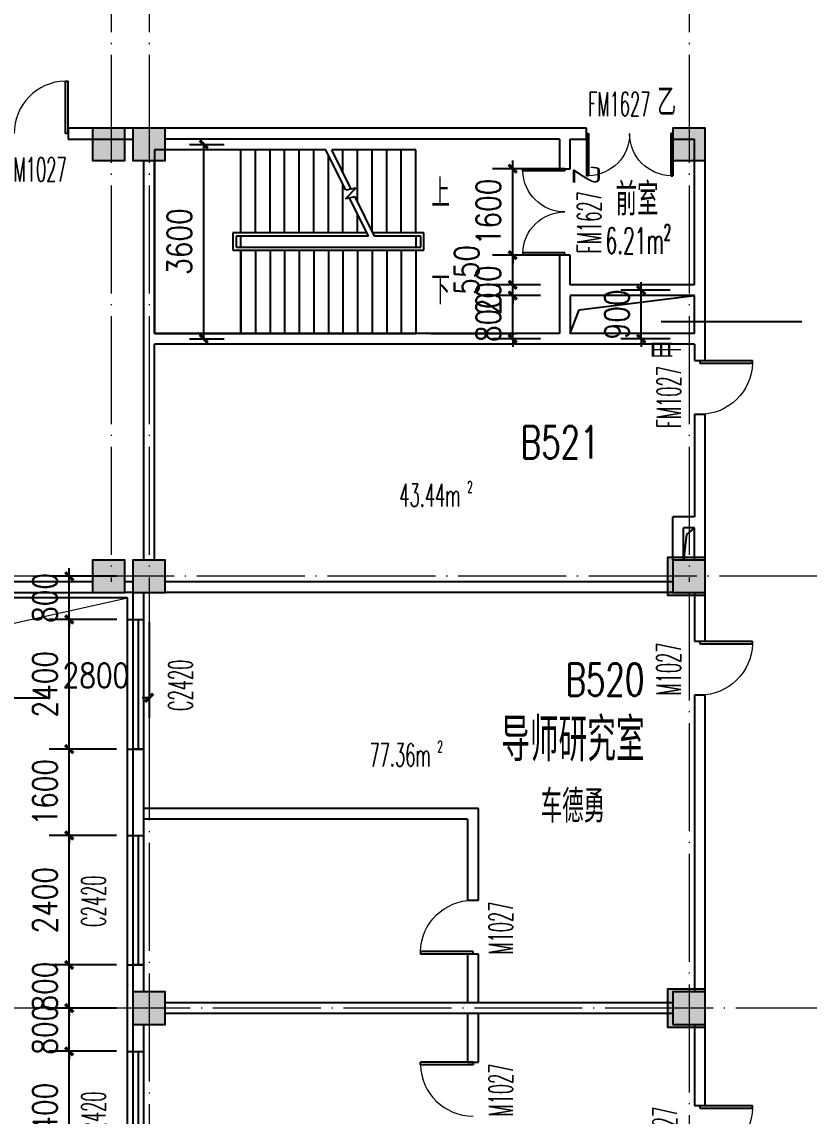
# Model space of a CAD drawing. Extents: x 1417642 to 3570900, y 124798 to 1191112.
# Drawn here: x 1509048 to 1523626, y 206833 to 227103 of the extents above; entities that cross this region are included whole.
import ezdxf

# ---------------------------------------------------------------- set-up
doc = ezdxf.new("R2010")
doc.units = 0
doc.header["$LTSCALE"] = 1000
doc.header["$MEASUREMENT"] = 0
doc.linetypes.add('DOTE', pattern=[2.42, 2, -0.2, 0.02, -0.2])
doc.layers.get('0').update_dxf_attribs({"linetype": 'CONTINUOUS'})
doc.layers.get('Defpoints').update_dxf_attribs({"linetype": 'CONTINUOUS'})
for name, color, linetype in [('colu', 2, 'CONTINUOUS'), ('COLUMN', 9, 'CONTINUOUS'), ('DIM_SYMB', 3, 'CONTINUOUS'), ('DOTE', 1, 'DOTE'), ('PUB_DIM', 3, 'CONTINUOUS'), ('PUB_HATCH', 8, 'CONTINUOUS'), ('PUB_TEXT', 40, 'CONTINUOUS'), ('SPACE', 7, 'CONTINUOUS'), ('STAIR', 2, 'CONTINUOUS'), ('SURFACE', 6, 'CONTINUOUS'), ('tiaozheng', 20, 'CONTINUOUS'), ('WALL', 4, 'CONTINUOUS'), ('WALL-MOVE', 6, 'CONTINUOUS'), ('WINDOW', 2, 'CONTINUOUS'), ('WINDOW_TEXT', 7, 'CONTINUOUS'), ('填充', 252, 'CONTINUOUS'), ('建筑轮廓', 2, 'CONTINUOUS'), ('柱填充', 8, 'CONTINUOUS')]:
    doc.layers.add(name, color=color, linetype=linetype)
doc.styles.add('_TCH_DIM', font='ROMANS', dxfattribs={"width": 0.7, "bigfont": 'Z'})
doc.styles.add('_TCH_SPACE', font='ROMANS', dxfattribs={"width": 0.7, "height": 5, "bigfont": 'Z'})
doc.styles.add('_TCH_WINDOW', font='ROMANS.shx', dxfattribs={"width": 0.7, "height": 400, "bigfont": 'Z.shx'})
doc.styles.add('DIM_FONT', font='SIMPLEX.shx', dxfattribs={"width": 0.8})
doc.styles.add('Z', font='ROMANS', dxfattribs={"width": 0.7, "bigfont": 'Z'})
doc.dimstyles.new('DIMN150', dxfattribs={"dimscale": 1.5, "dimtxt": 300, "dimasz": 100, "dimexe": 250, "dimexo": 300, "dimgap": 150, "dimtad": 1, "dimdec": 0, "dimzin": 0, "dimdsep": 46, "dimtxsty": 'DIM_FONT', "dimblk": 'ARCHTICK', "dimcen": 0.09, "dimdle": 1.5, "dimclrt": 7, "dimazin": 2, "dimtfac": 1, "dimtdec": 0, "dimtix": 1, "dimtmove": 2, "dimatfit": 3, "dimldrblk": 'ARCHTICK', "dimfxl": 1, "dimtolj": 1, "dimtzin": 0, "dimarcsym": 0})

# ---------------------------------------------------------------- blocks, each defined once
blk = doc.blocks.new('896')
at = {"layer": '柱填充'}
h = blk.add_hatch(color=256, dxfattribs=at)
h.paths.add_polyline_path([(1580873, 568265), (1580873, 568965), (1580273, 568965), (1580273, 568265)])
h.paths.add_polyline_path([(1572873, 568265), (1572873, 568965), (1572273, 568965), (1572273, 568265)])
h.paths.add_polyline_path([(1564873, 568265), (1564873, 568965), (1564273, 568965), (1564273, 568265)])
h.paths.add_polyline_path([(1556873, 568265), (1556873, 568965), (1556273, 568965), (1556273, 568265)])
h.paths.add_polyline_path([(1546873, 568265), (1546873, 568965), (1546273, 568965), (1546273, 568265)])
h.paths.add_polyline_path([(1536873, 568265), (1536873, 568965), (1536273, 568965), (1536273, 568265)])
h.paths.add_polyline_path([(1533273, 568265), (1533273, 568965), (1532673, 568965), (1532673, 568265)])
h.paths.add_polyline_path([(1523273, 568365), (1523273, 568965), (1522673, 568965), (1522673, 568365)])
h.paths.add_polyline_path([(1590123, 558965), (1589423, 558965), (1589423, 558365), (1590123, 558365)])
h.paths.add_polyline_path([(1580923, 558365), (1580923, 559065), (1580223, 559065), (1580223, 558365)])
h.paths.add_polyline_path([(1572923, 558365), (1572923, 559065), (1572223, 559065), (1572223, 558365)])
h.paths.add_polyline_path([(1564923, 558365), (1564923, 559065), (1564223, 559065), (1564223, 558365)])
h.paths.add_polyline_path([(1556923, 558365), (1556923, 559065), (1556223, 559065), (1556223, 558365)])
h.paths.add_polyline_path([(1546923, 558365), (1546923, 559065), (1546223, 559065), (1546223, 558365)])
h.paths.add_polyline_path([(1536873, 558365), (1536873, 558965), (1536273, 558965), (1536273, 558365)])
h.paths.add_polyline_path([(1533273, 558365), (1533273, 558965), (1532673, 558965), (1532673, 558365)])
h.paths.add_polyline_path([(1523372, 558965), (1522672, 558965), (1522672, 558365), (1523372, 558365)])
h.paths.add_polyline_path([(1590123, 554765), (1590123, 555365), (1589523, 555365), (1589523, 554765)])
h.paths.add_polyline_path([(1580873, 554765), (1580873, 555365), (1580273, 555365), (1580273, 554765)])
h.paths.add_polyline_path([(1572873, 554765), (1572873, 555365), (1572273, 555365), (1572273, 554765)])
h.paths.add_polyline_path([(1564873, 554765), (1564873, 555365), (1564273, 555365), (1564273, 554765)])
h.paths.add_polyline_path([(1556873, 554765), (1556873, 555365), (1556273, 555365), (1556273, 554765)])
h.paths.add_polyline_path([(1546873, 554765), (1546873, 555365), (1546273, 555365), (1546273, 554765)])
h.paths.add_polyline_path([(1536873, 554765), (1536873, 555365), (1536273, 555365), (1536273, 554765)])
h.paths.add_polyline_path([(1533273, 554765), (1533273, 555365), (1532673, 555365), (1532673, 554765)])
h.paths.add_polyline_path([(1523372, 555365), (1522672, 555365), (1522672, 554765), (1523372, 554765)])
h.paths.add_polyline_path([(1590123, 546765), (1590123, 547365), (1589523, 547365), (1589523, 546765)])
h.paths.add_polyline_path([(1580873, 546765), (1580873, 547365), (1580273, 547365), (1580273, 546765)])
h.paths.add_polyline_path([(1572873, 546765), (1572873, 547365), (1572273, 547365), (1572273, 546765)])
h.paths.add_polyline_path([(1564873, 546765), (1564873, 547365), (1564273, 547365), (1564273, 546765)])
h.paths.add_polyline_path([(1556873, 546765), (1556873, 547365), (1556273, 547365), (1556273, 546765)])
h.paths.add_polyline_path([(1546873, 546715), (1546873, 547415), (1546173, 547415), (1546173, 546715)])
h.paths.add_polyline_path([(1536973, 546715), (1536973, 547415), (1536273, 547415), (1536273, 546715)])
h.paths.add_polyline_path([(1533273, 546715), (1533273, 547415), (1532573, 547415), (1532573, 546715)])
h.paths.add_polyline_path([(1523372, 547365), (1522672, 547365), (1522672, 546765), (1523372, 546765)])
h.paths.add_polyline_path([(1546873, 539365), (1546173, 539365), (1546173, 538765), (1546873, 538765)])
h.paths.add_polyline_path([(1536973, 538715), (1536973, 539415), (1536273, 539415), (1536273, 538715)])
h.paths.add_polyline_path([(1533273, 538715), (1533273, 539415), (1532573, 539415), (1532573, 538715)])
h.paths.add_polyline_path([(1523372, 539365), (1522672, 539365), (1522672, 538765), (1523372, 538765)])
h.paths.add_polyline_path([(1546873, 531365), (1546173, 531365), (1546173, 530765), (1546873, 530765)])
h.paths.add_polyline_path([(1536973, 530715), (1536973, 531415), (1536273, 531415), (1536273, 530715)])
h.paths.add_polyline_path([(1533273, 530715), (1533273, 531415), (1532573, 531415), (1532573, 530715)])
h.paths.add_polyline_path([(1523372, 531365), (1522672, 531365), (1522672, 530765), (1523372, 530765)])
h.paths.add_polyline_path([(1546873, 523365), (1546173, 523365), (1546173, 522765), (1546873, 522765)])
h.paths.add_polyline_path([(1536973, 522715), (1536973, 523415), (1536273, 523415), (1536273, 522715)])
h.paths.add_polyline_path([(1533273, 522715), (1533273, 523415), (1532573, 523415), (1532573, 522715)])
h.paths.add_polyline_path([(1523372, 523365), (1522672, 523365), (1522672, 522765), (1523372, 522765)])
h.paths.add_polyline_path([(1546873, 515365), (1546173, 515365), (1546173, 514765), (1546873, 514765)])
h.paths.add_polyline_path([(1536973, 514715), (1536973, 515415), (1536273, 515415), (1536273, 514715)])
h.paths.add_polyline_path([(1533273, 514715), (1533273, 515415), (1532573, 515415), (1532573, 514715)])
h.paths.add_polyline_path([(1523372, 515365), (1522672, 515365), (1522672, 514765), (1523372, 514765)])
h.paths.add_polyline_path([(1546873, 507365), (1546173, 507365), (1546173, 506765), (1546873, 506765)])
h.paths.add_polyline_path([(1536973, 506715), (1536973, 507415), (1536273, 507415), (1536273, 506715)])
h.paths.add_polyline_path([(1533273, 506715), (1533273, 507415), (1532573, 507415), (1532573, 506715)])
h.paths.add_polyline_path([(1523372, 507365), (1522672, 507365), (1522672, 506765), (1523372, 506765)])
h.paths.add_polyline_path([(1546873, 499365), (1546173, 499365), (1546173, 498765), (1546873, 498765)])
h.paths.add_polyline_path([(1536973, 498715), (1536973, 499415), (1536273, 499415), (1536273, 498715)])
h.paths.add_polyline_path([(1533273, 498715), (1533273, 499415), (1532573, 499415), (1532573, 498715)])
h.paths.add_polyline_path([(1523372, 499365), (1522672, 499365), (1522672, 498765), (1523372, 498765)])
h.paths.add_polyline_path([(1546873, 490765), (1546873, 491365), (1546273, 491365), (1546273, 490765)])
h.paths.add_polyline_path([(1536873, 490765), (1536873, 491365), (1536273, 491365), (1536273, 490765)])
h.paths.add_polyline_path([(1533273, 490765), (1533273, 491365), (1532673, 491365), (1532673, 490765)])
h.paths.add_polyline_path([(1523273, 490765), (1523273, 491365), (1522673, 491365), (1522673, 490765)])
at = {"layer": 'colu'}
for points in [[(1590123, 554765), (1590123, 555365), (1589523, 555365), (1589523, 554765)], [(1590123, 546765), (1590123, 547365), (1589523, 547365), (1589523, 546765)]]:
    blk.add_lwpolyline(points, close=True, dxfattribs=at)
blk = doc.blocks.new('i89')
at = {"layer": '柱填充'}
h = blk.add_hatch(color=256, dxfattribs=at)
h.paths.add_polyline_path([(1555333, 501498), (1555333, 502098), (1554733, 502098), (1554733, 501498)])
h.paths.add_polyline_path([(1525733, 501498), (1525733, 502098), (1525133, 502098), (1525133, 501498)])
h.paths.add_polyline_path([(1517733, 501498), (1517733, 502098), (1517133, 502098), (1517133, 501498)])
h.paths.add_polyline_path([(1509733, 501498), (1509733, 502098), (1509133, 502098), (1509133, 501498)])
h.paths.add_polyline_path([(1501733, 501498), (1501733, 502098), (1501133, 502098), (1501133, 501498)])
h.paths.add_polyline_path([(1498133, 501498), (1498133, 502098), (1497533, 502098), (1497533, 501498)])
h.paths.add_polyline_path([(1498133, 529448), (1498133, 530148), (1497433, 530148), (1497433, 529448)])
h.paths.add_polyline_path([(1498133, 537448), (1498133, 538148), (1497433, 538148), (1497433, 537448)])
h.paths.add_polyline_path([(1541783, 545398), (1541783, 546098), (1541083, 546098), (1541083, 545398)])
h.paths.add_polyline_path([(1565333, 559098), (1565333, 559698), (1564733, 559698), (1564733, 559098)])
h.paths.add_polyline_path([(1565383, 549098), (1565383, 549798), (1564683, 549798), (1564683, 549098)])
h.paths.add_polyline_path([(1565333, 545498), (1565333, 546098), (1564733, 546098), (1564733, 545498)])
h.paths.add_polyline_path([(1565383, 538098), (1564683, 538098), (1564683, 537498), (1565383, 537498)])
h.paths.add_polyline_path([(1565333, 529498), (1565333, 530098), (1564733, 530098), (1564733, 529498)])
h.paths.add_polyline_path([(1565333, 519498), (1565333, 520098), (1564733, 520098), (1564733, 519498)])
h.paths.add_polyline_path([(1565333, 511498), (1565333, 512098), (1564733, 512098), (1564733, 511498)])
h.paths.add_polyline_path([(1565333, 501498), (1565333, 502098), (1564733, 502098), (1564733, 501498)])
h.paths.add_polyline_path([(1555333, 559098), (1555333, 559698), (1554733, 559698), (1554733, 559098)])
h.paths.add_polyline_path([(1555333, 549098), (1555333, 549698), (1554733, 549698), (1554733, 549098)])
h.paths.add_polyline_path([(1555333, 545498), (1555333, 546098), (1554733, 546098), (1554733, 545498)])
h.paths.add_polyline_path([(1555333, 537498), (1555333, 538098), (1554733, 538098), (1554733, 537498)])
h.paths.add_polyline_path([(1555433, 529448), (1555433, 530148), (1554733, 530148), (1554733, 529448)])
h.paths.add_polyline_path([(1555433, 519448), (1555433, 520148), (1554733, 520148), (1554733, 519448)])
h.paths.add_polyline_path([(1555433, 511498), (1555433, 512198), (1554733, 512198), (1554733, 511498)])
h.paths.add_polyline_path([(1551733, 557298), (1551733, 557898), (1551133, 557898), (1551133, 557298)])
h.paths.add_polyline_path([(1551783, 549098), (1551783, 549798), (1551083, 549798), (1551083, 549098)])
h.paths.add_polyline_path([(1551733, 545498), (1551733, 546098), (1551133, 546098), (1551133, 545498)])
h.paths.add_polyline_path([(1551733, 537498), (1551733, 538098), (1551133, 538098), (1551133, 537498)])
h.paths.add_polyline_path([(1551733, 529498), (1551733, 530098), (1551133, 530098), (1551133, 529498)])
h.paths.add_polyline_path([(1551733, 519498), (1551733, 520098), (1551133, 520098), (1551133, 519498)])
h.paths.add_polyline_path([(1551783, 511498), (1551783, 512198), (1551083, 512198), (1551083, 511498)])
h.paths.add_polyline_path([(1551733, 501498), (1551733, 502098), (1551133, 502098), (1551133, 501498)])
h.paths.add_polyline_path([(1541733, 559098), (1541733, 559698), (1541133, 559698), (1541133, 559098)])
h.paths.add_polyline_path([(1541733, 557298), (1541733, 557898), (1541133, 557898), (1541133, 557298)])
h.paths.add_polyline_path([(1541783, 549098), (1541783, 549798), (1541083, 549798), (1541083, 549098)])
h.paths.add_polyline_path([(1541733, 537498), (1541733, 538298), (1541133, 538298), (1541133, 537498)])
h.paths.add_polyline_path([(1541733, 519298), (1541733, 520098), (1541133, 520098), (1541133, 519298)])
h.paths.add_polyline_path([(1541833, 511498), (1541833, 512298), (1541033, 512298), (1541033, 511498)])
h.paths.add_polyline_path([(1541733, 501498), (1541733, 502098), (1541133, 502098), (1541133, 501498)])
h.paths.add_polyline_path([(1533733, 559098), (1533733, 559698), (1533133, 559698), (1533133, 559098)])
h.paths.add_polyline_path([(1533783, 549098), (1533783, 549798), (1533083, 549798), (1533083, 549098)])
h.paths.add_polyline_path([(1533733, 545498), (1533733, 546098), (1533133, 546098), (1533133, 545498)])
h.paths.add_polyline_path([(1533733, 537498), (1533733, 538298), (1533133, 538298), (1533133, 537498)])
h.paths.add_polyline_path([(1533733, 519298), (1533733, 520098), (1533133, 520098), (1533133, 519298)])
h.paths.add_polyline_path([(1533833, 511498), (1533833, 512298), (1533033, 512298), (1533033, 511498)])
h.paths.add_polyline_path([(1533733, 501498), (1533733, 502098), (1533133, 502098), (1533133, 501498)])
h.paths.add_polyline_path([(1525733, 559098), (1525733, 559698), (1525133, 559698), (1525133, 559098)])
h.paths.add_polyline_path([(1525783, 549098), (1525783, 549798), (1525083, 549798), (1525083, 549098)])
h.paths.add_polyline_path([(1525733, 545498), (1525733, 546098), (1525133, 546098), (1525133, 545498)])
h.paths.add_polyline_path([(1525733, 537498), (1525733, 538298), (1525133, 538298), (1525133, 537498)])
h.paths.add_polyline_path([(1525733, 519298), (1525733, 520098), (1525133, 520098), (1525133, 519298)])
h.paths.add_polyline_path([(1525833, 511498), (1525833, 512298), (1525033, 512298), (1525033, 511498)])
h.paths.add_polyline_path([(1517733, 559098), (1517733, 559698), (1517133, 559698), (1517133, 559098)])
h.paths.add_polyline_path([(1517783, 549098), (1517783, 549798), (1517083, 549798), (1517083, 549098)])
h.paths.add_polyline_path([(1517733, 545498), (1517733, 546098), (1517133, 546098), (1517133, 545498)])
h.paths.add_polyline_path([(1517733, 537498), (1517733, 538298), (1517133, 538298), (1517133, 537498)])
h.paths.add_polyline_path([(1517733, 519298), (1517733, 520098), (1517133, 520098), (1517133, 519298)])
h.paths.add_polyline_path([(1517833, 511498), (1517833, 512298), (1517033, 512298), (1517033, 511498)])
h.paths.add_polyline_path([(1509733, 559098), (1509733, 559698), (1509133, 559698), (1509133, 559098)])
h.paths.add_polyline_path([(1509783, 549098), (1509783, 549798), (1509083, 549798), (1509083, 549098)])
h.paths.add_polyline_path([(1509733, 545498), (1509733, 546098), (1509133, 546098), (1509133, 545498)])
h.paths.add_polyline_path([(1509733, 537498), (1509733, 538298), (1509133, 538298), (1509133, 537498)])
h.paths.add_polyline_path([(1509733, 519298), (1509733, 520098), (1509133, 520098), (1509133, 519298)])
h.paths.add_polyline_path([(1509833, 511498), (1509833, 512298), (1509033, 512298), (1509033, 511498)])
h.paths.add_polyline_path([(1509733, 480798), (1509733, 481398), (1509133, 481398), (1509133, 480798)])
h.paths.add_polyline_path([(1501733, 559098), (1501733, 559698), (1501133, 559698), (1501133, 559098)])
h.paths.add_polyline_path([(1501733, 549098), (1501733, 549698), (1501133, 549698), (1501133, 549098)])
h.paths.add_polyline_path([(1501733, 545498), (1501733, 546098), (1501133, 546098), (1501133, 545498)])
h.paths.add_polyline_path([(1501733, 537498), (1501733, 538098), (1501133, 538098), (1501133, 537498)])
h.paths.add_polyline_path([(1501733, 529498), (1501733, 530098), (1501133, 530098), (1501133, 529498)])
h.paths.add_polyline_path([(1501733, 519498), (1501733, 520098), (1501133, 520098), (1501133, 519498)])
h.paths.add_polyline_path([(1501833, 511498), (1501833, 512198), (1501133, 512198), (1501133, 511498)])
h.paths.add_polyline_path([(1501733, 480798), (1501733, 481398), (1501133, 481398), (1501133, 480798)])
h.paths.add_polyline_path([(1498133, 559098), (1498133, 559698), (1497533, 559698), (1497533, 559098)])
h.paths.add_polyline_path([(1498183, 549098), (1498183, 549798), (1497483, 549798), (1497483, 549098)])
h.paths.add_polyline_path([(1498133, 545498), (1498133, 546098), (1497533, 546098), (1497533, 545498)])
h.paths.add_polyline_path([(1498133, 519448), (1498133, 520148), (1497433, 520148), (1497433, 519448)])
h.paths.add_polyline_path([(1498133, 511448), (1498133, 512148), (1497433, 512148), (1497433, 511448)])
h.paths.add_polyline_path([(1498133, 480798), (1498133, 481398), (1497533, 481398), (1497533, 480798)])
h.paths.add_polyline_path([(1488133, 559098), (1488133, 559698), (1487533, 559698), (1487533, 559098)])
h.paths.add_polyline_path([(1488233, 549098), (1488233, 549798), (1487533, 549798), (1487533, 549098)])
h.paths.add_polyline_path([(1488133, 545498), (1488133, 546098), (1487533, 546098), (1487533, 545498)])
h.paths.add_polyline_path([(1488133, 537498), (1488133, 538098), (1487533, 538098), (1487533, 537498)])
h.paths.add_polyline_path([(1488133, 529498), (1488133, 530098), (1487533, 530098), (1487533, 529498)])
h.paths.add_polyline_path([(1488133, 519498), (1488133, 520098), (1487533, 520098), (1487533, 519498)])
h.paths.add_polyline_path([(1488133, 511498), (1488133, 512098), (1487533, 512098), (1487533, 511498)])
h.paths.add_polyline_path([(1488133, 501498), (1488133, 502098), (1487533, 502098), (1487533, 501498)])
h.paths.add_polyline_path([(1488133, 480798), (1488133, 481398), (1487533, 481398), (1487533, 480798)])
h.paths.add_polyline_path([(1498133, 484398), (1498133, 485198), (1497433, 485198), (1497433, 484398)])
h.paths.add_polyline_path([(1498134, 496298), (1498134, 497098), (1497433, 497098), (1497433, 496298)])
h.paths.add_polyline_path([(1487533, 497098), (1487533, 496298), (1488233, 496298), (1488233, 497098)])
h.paths.add_polyline_path([(1487533, 485198), (1487533, 484398), (1488233, 484398), (1488233, 485198)])
h.paths.add_polyline_path([(1509733, 496298), (1509733, 497098), (1509033, 497098), (1509033, 496298)])
h.paths.add_polyline_path([(1509733, 484398), (1509733, 485198), (1509033, 485198), (1509033, 484398)])
at = {"layer": 'colu'}
for points in [[(1488133, 545498), (1488133, 546098), (1487533, 546098), (1487533, 545498)], [(1498133, 545498), (1498133, 546098), (1497533, 546098), (1497533, 545498)], [(1488133, 537498), (1488133, 538098), (1487533, 538098), (1487533, 537498)], [(1498133, 537448), (1498133, 538148), (1497433, 538148), (1497433, 537448)], [(1488133, 529498), (1488133, 530098), (1487533, 530098), (1487533, 529498)], [(1498133, 529448), (1498133, 530148), (1497433, 530148), (1497433, 529448)]]:
    blk.add_lwpolyline(points, close=True, dxfattribs=at)
blk = doc.blocks.new('_ArchTick')
at = {"color": 0, "linetype": 'ByBlock', "const_width": 0.4}
blk.add_lwpolyline([(-0.5, -0.5), (0.5, 0.5)], dxfattribs=at)
blk = doc.blocks.new('*D179')
at = {"layer": 'Defpoints', "color": 0}
for p in [(1518137, 224383), (1519103, 224383), (1519103, 222783)]:
    blk.add_point(p, dxfattribs=at)
at = {"layer": 'PUB_DIM', "color": 0, "lineweight": -2}
for p, q in [((1518137, 224383), (1518137, 224533)), ((1518653, 224383), (1517762, 224383)), ((1518137, 222783), (1518137, 224383)), ((1518653, 222783), (1517762, 222783)), ((1518137, 222783), (1518137, 222633))]:
    blk.add_line(p, q, dxfattribs=at)
at = {"layer": 'PUB_DIM', "color": 0, "lineweight": -2, "xscale": 150, "yscale": 150, "zscale": 150}
for p, rotation in [((1518137, 224383), 270), ((1518137, 222783), 90)]:
    blk.add_blockref('_ArchTick', p, dxfattribs=dict(at, rotation=rotation))
at = {"layer": 'PUB_DIM', "color": 7, "insert": (1517687, 223583), "char_height": 450, "attachment_point": 5, "rotation": 90, "style": 'DIM_FONT'}
blk.add_mtext('\\A1;1600', dxfattribs=at)
blk = doc.blocks.new('*D180')
at = {"layer": 'Defpoints', "color": 0}
for p in [(1518137, 222783), (1519103, 222783), (1519103, 222233)]:
    blk.add_point(p, dxfattribs=at)
at = {"layer": 'PUB_DIM', "color": 0, "lineweight": -2}
for p, q in [((1518653, 222783), (1517762, 222783)), ((1518137, 222230), (1518137, 222785)), ((1518653, 222233), (1517762, 222233))]:
    blk.add_line(p, q, dxfattribs=at)
at = {"layer": 'PUB_DIM', "color": 0, "lineweight": -2, "xscale": 150, "yscale": 150, "zscale": 150}
for p, rotation in [((1518137, 222783), 90), ((1518137, 222233), 270)]:
    blk.add_blockref('_ArchTick', p, dxfattribs=dict(at, rotation=rotation))
at = {"layer": 'PUB_DIM', "color": 7, "insert": (1517285, 222508), "char_height": 450, "attachment_point": 5, "rotation": 90, "style": 'DIM_FONT'}
blk.add_mtext('\\A1;550', dxfattribs=at)
blk = doc.blocks.new('*D181')
at = {"layer": 'Defpoints', "color": 0}
for p in [(1518137, 222233), (1519103, 222233), (1519103, 222033)]:
    blk.add_point(p, dxfattribs=at)
at = {"layer": 'PUB_DIM', "color": 0, "lineweight": -2}
for p, q in [((1518137, 222233), (1518137, 222383)), ((1518653, 222233), (1517762, 222233)), ((1518137, 222033), (1518137, 222233)), ((1518653, 222033), (1517762, 222033)), ((1518137, 222033), (1518137, 221883))]:
    blk.add_line(p, q, dxfattribs=at)
at = {"layer": 'PUB_DIM', "color": 0, "lineweight": -2, "xscale": 150, "yscale": 150, "zscale": 150}
for p, rotation in [((1518137, 222233), 270), ((1518137, 222033), 90)]:
    blk.add_blockref('_ArchTick', p, dxfattribs=dict(at, rotation=rotation))
at = {"layer": 'PUB_DIM', "color": 7, "insert": (1517687, 222133), "char_height": 450, "attachment_point": 5, "rotation": 90, "style": 'DIM_FONT'}
blk.add_mtext('\\A1;200', dxfattribs=at)
blk = doc.blocks.new('*D182')
at = {"layer": 'Defpoints', "color": 0}
for p in [(1518137, 222033), (1519103, 222033), (1519103, 221233)]:
    blk.add_point(p, dxfattribs=at)
at = {"layer": 'PUB_DIM', "color": 0, "lineweight": -2}
for p, q in [((1518137, 222033), (1518137, 222183)), ((1518653, 222033), (1517762, 222033)), ((1518137, 221233), (1518137, 222033)), ((1518653, 221233), (1517762, 221233)), ((1518137, 221233), (1518137, 221083))]:
    blk.add_line(p, q, dxfattribs=at)
at = {"layer": 'PUB_DIM', "color": 0, "lineweight": -2, "xscale": 150, "yscale": 150, "zscale": 150}
for p, rotation in [((1518137, 222033), 270), ((1518137, 221233), 90)]:
    blk.add_blockref('_ArchTick', p, dxfattribs=dict(at, rotation=rotation))
at = {"layer": 'PUB_DIM', "color": 7, "insert": (1517687, 221633), "char_height": 450, "attachment_point": 5, "rotation": 90, "style": 'DIM_FONT'}
blk.add_mtext('\\A1;800', dxfattribs=at)
blk = doc.blocks.new('*D339')
at = {"layer": 'Defpoints', "color": 0}
for p in [(1520517, 222133), (1521503, 222133), (1521503, 221233)]:
    blk.add_point(p, dxfattribs=at)
at = {"layer": 'PUB_DIM', "color": 0, "lineweight": -2}
for p, q in [((1520517, 222133), (1520517, 222283)), ((1521053, 222133), (1520142, 222133)), ((1520517, 221233), (1520517, 222133)), ((1521053, 221233), (1520142, 221233)), ((1520517, 221233), (1520517, 221083))]:
    blk.add_line(p, q, dxfattribs=at)
at = {"layer": 'PUB_DIM', "color": 0, "lineweight": -2, "xscale": 150, "yscale": 150, "zscale": 150}
for p, rotation in [((1520517, 222133), 270), ((1520517, 221233), 90)]:
    blk.add_blockref('_ArchTick', p, dxfattribs=dict(at, rotation=rotation))
at = {"layer": 'PUB_DIM', "color": 7, "insert": (1520067, 221683), "char_height": 450, "attachment_point": 5, "rotation": 90, "style": 'DIM_FONT'}
blk.add_mtext('\\A1;900', dxfattribs=at)
blk = doc.blocks.new('*D381')
at = {"layer": 'Defpoints', "color": 0}
for p in [(1511703, 224833), (1512416, 224833), (1511703, 221233)]:
    blk.add_point(p, dxfattribs=at)
at = {"layer": 'PUB_DIM', "color": 0, "lineweight": -2}
for p, q in [((1512153, 224833), (1512791, 224833)), ((1512416, 221230), (1512416, 224835)), ((1512153, 221233), (1512791, 221233))]:
    blk.add_line(p, q, dxfattribs=at)
at = {"layer": 'PUB_DIM', "color": 0, "lineweight": -2, "xscale": 150, "yscale": 150, "zscale": 150}
for p, rotation in [((1512416, 224833), 90), ((1512416, 221233), 270)]:
    blk.add_blockref('_ArchTick', p, dxfattribs=dict(at, rotation=rotation))
at = {"layer": 'PUB_DIM', "color": 7, "insert": (1511966, 223033), "char_height": 450, "attachment_point": 5, "rotation": 90, "style": 'DIM_FONT'}
blk.add_mtext('\\A1;3600', dxfattribs=at)
blk = doc.blocks.new('*D547')
at = {"layer": 'Defpoints', "color": 0}
for p in [(1509926, 216833), (1511253, 216833), (1511253, 216033)]:
    blk.add_point(p, dxfattribs=at)
at = {"layer": 'PUB_DIM', "color": 0, "lineweight": -2}
for p, q in [((1509926, 216833), (1509926, 216983)), ((1510803, 216833), (1509551, 216833)), ((1509925, 216033), (1509926, 216833)), ((1510803, 216033), (1509550, 216033)), ((1509925, 216033), (1509925, 215883))]:
    blk.add_line(p, q, dxfattribs=at)
at = {"layer": 'PUB_DIM', "color": 0, "lineweight": -2, "xscale": 150, "yscale": 150, "zscale": 150}
for p, rotation in [((1509926, 216833), 269.9904508880487), ((1509925, 216033), 89.99045088804874)]:
    blk.add_blockref('_ArchTick', p, dxfattribs=dict(at, rotation=rotation))
at = {"layer": 'PUB_DIM', "color": 7, "insert": (1509475, 216433), "char_height": 450, "attachment_point": 5, "rotation": 89.9905, "style": 'DIM_FONT'}
blk.add_mtext('\\A1;800', dxfattribs=at)
blk = doc.blocks.new('*D548')
at = {"layer": 'Defpoints', "color": 0}
for p in [(1509925, 216033), (1511253, 216033), (1511252, 213633)]:
    blk.add_point(p, dxfattribs=at)
at = {"layer": 'PUB_DIM', "color": 0, "lineweight": -2}
for p, q in [((1510803, 216033), (1509550, 216033)), ((1509925, 213631), (1509925, 216035)), ((1510802, 213633), (1509550, 213633))]:
    blk.add_line(p, q, dxfattribs=at)
at = {"layer": 'PUB_DIM', "color": 0, "lineweight": -2, "xscale": 150, "yscale": 150, "zscale": 150}
for p, rotation in [((1509925, 216033), 89.99045088805158), ((1509925, 213633), 269.9904508880516)]:
    blk.add_blockref('_ArchTick', p, dxfattribs=dict(at, rotation=rotation))
at = {"layer": 'PUB_DIM', "color": 7, "insert": (1509475, 214833), "char_height": 450, "attachment_point": 5, "rotation": 89.9905, "style": 'DIM_FONT'}
blk.add_mtext('\\A1;2400', dxfattribs=at)
blk = doc.blocks.new('*D549')
at = {"layer": 'Defpoints', "color": 0}
for p in [(1509925, 213633), (1511252, 213633), (1511252, 212033)]:
    blk.add_point(p, dxfattribs=at)
at = {"layer": 'PUB_DIM', "color": 0, "lineweight": -2}
for p, q in [((1509925, 213633), (1509925, 213783)), ((1510802, 213633), (1509550, 213633)), ((1509925, 212033), (1509925, 213633)), ((1510802, 212033), (1509550, 212033)), ((1509925, 212033), (1509925, 211883))]:
    blk.add_line(p, q, dxfattribs=at)
at = {"layer": 'PUB_DIM', "color": 0, "lineweight": -2, "xscale": 150, "yscale": 150, "zscale": 150}
for p, rotation in [((1509925, 213633), 269.9904508880541), ((1509925, 212033), 89.9904508880541)]:
    blk.add_blockref('_ArchTick', p, dxfattribs=dict(at, rotation=rotation))
at = {"layer": 'PUB_DIM', "color": 7, "insert": (1509475, 212833), "char_height": 450, "attachment_point": 5, "rotation": 89.9905, "style": 'DIM_FONT'}
blk.add_mtext('\\A1;1600', dxfattribs=at)
blk = doc.blocks.new('*D550')
at = {"layer": 'Defpoints', "color": 0}
for p in [(1509925, 212033), (1511252, 212033), (1511252, 209633)]:
    blk.add_point(p, dxfattribs=at)
at = {"layer": 'PUB_DIM', "color": 0, "lineweight": -2}
for p, q in [((1510802, 212033), (1509550, 212033)), ((1509924, 209631), (1509925, 212035)), ((1510802, 209633), (1509549, 209633))]:
    blk.add_line(p, q, dxfattribs=at)
at = {"layer": 'PUB_DIM', "color": 0, "lineweight": -2, "xscale": 150, "yscale": 150, "zscale": 150}
for p, rotation in [((1509925, 212033), 89.99045088805146), ((1509924, 209633), 269.9904508880515)]:
    blk.add_blockref('_ArchTick', p, dxfattribs=dict(at, rotation=rotation))
at = {"layer": 'PUB_DIM', "color": 7, "insert": (1509475, 210833), "char_height": 450, "attachment_point": 5, "rotation": 89.9905, "style": 'DIM_FONT'}
blk.add_mtext('\\A1;2400', dxfattribs=at)
blk = doc.blocks.new('*D551')
at = {"layer": 'Defpoints', "color": 0}
for p in [(1509924, 209633), (1511252, 209633), (1511252, 208833)]:
    blk.add_point(p, dxfattribs=at)
at = {"layer": 'PUB_DIM', "color": 0, "lineweight": -2}
for p, q in [((1510802, 209633), (1509549, 209633)), ((1509924, 209633), (1509924, 209783)), ((1509924, 208833), (1509924, 209633)), ((1510802, 208833), (1509549, 208833)), ((1509924, 208833), (1509924, 208683))]:
    blk.add_line(p, q, dxfattribs=at)
at = {"layer": 'PUB_DIM', "color": 0, "lineweight": -2, "xscale": 150, "yscale": 150, "zscale": 150}
for p, rotation in [((1509924, 209633), 269.9904508880525), ((1509924, 208833), 89.99045088805251)]:
    blk.add_blockref('_ArchTick', p, dxfattribs=dict(at, rotation=rotation))
at = {"layer": 'PUB_DIM', "color": 7, "insert": (1509474, 209233), "char_height": 450, "attachment_point": 5, "rotation": 89.9905, "style": 'DIM_FONT'}
blk.add_mtext('\\A1;800', dxfattribs=at)
blk = doc.blocks.new('*D552')
at = {"layer": 'Defpoints', "color": 0}
for p in [(1509924, 208833), (1511252, 208833), (1511251, 208033)]:
    blk.add_point(p, dxfattribs=at)
at = {"layer": 'PUB_DIM', "color": 0, "lineweight": -2}
for p, q in [((1510802, 208833), (1509549, 208833)), ((1509924, 208833), (1509924, 208983)), ((1509924, 208033), (1509924, 208833)), ((1510801, 208033), (1509549, 208033)), ((1509924, 208033), (1509924, 207883))]:
    blk.add_line(p, q, dxfattribs=at)
at = {"layer": 'PUB_DIM', "color": 0, "lineweight": -2, "xscale": 150, "yscale": 150, "zscale": 150}
for p, rotation in [((1509924, 208833), 269.9904508880646), ((1509924, 208033), 89.99045088806457)]:
    blk.add_blockref('_ArchTick', p, dxfattribs=dict(at, rotation=rotation))
at = {"layer": 'PUB_DIM', "color": 7, "insert": (1509474, 208433), "char_height": 450, "attachment_point": 5, "rotation": 89.9905, "style": 'DIM_FONT'}
blk.add_mtext('\\A1;800', dxfattribs=at)
blk = doc.blocks.new('*D553')
at = {"layer": 'Defpoints', "color": 0}
for p in [(1509924, 208033), (1511251, 208033), (1511251, 205633)]:
    blk.add_point(p, dxfattribs=at)
at = {"layer": 'PUB_DIM', "color": 0, "lineweight": -2}
for p, q in [((1510801, 208033), (1509549, 208033)), ((1509924, 205631), (1509924, 208035)), ((1510801, 205633), (1509549, 205633))]:
    blk.add_line(p, q, dxfattribs=at)
at = {"layer": 'PUB_DIM', "color": 0, "lineweight": -2, "xscale": 150, "yscale": 150, "zscale": 150}
for p, rotation in [((1509924, 208033), 89.99045088805224), ((1509924, 205633), 269.9904508880522)]:
    blk.add_blockref('_ArchTick', p, dxfattribs=dict(at, rotation=rotation))
at = {"layer": 'PUB_DIM', "color": 7, "insert": (1509474, 206833), "char_height": 450, "attachment_point": 5, "rotation": 89.9905, "style": 'DIM_FONT'}
blk.add_mtext('\\A1;2400', dxfattribs=at)
blk = doc.blocks.new('*D627')
at = {"layer": 'Defpoints', "color": 0}
for p in [(1508603, 216433), (1511403, 216433), (1511403, 214584)]:
    blk.add_point(p, dxfattribs=at)
at = {"layer": 'PUB_DIM', "color": 0, "lineweight": -2}
for p, q in [((1508603, 215983), (1508603, 214209)), ((1511403, 215983), (1511403, 214209)), ((1508601, 214584), (1509559, 214584)), ((1511405, 214584), (1511278, 214584))]:
    blk.add_line(p, q, dxfattribs=at)
at = {"layer": 'PUB_DIM', "color": 0, "lineweight": -2, "xscale": 150, "yscale": 150, "zscale": 150, "rotation": 180}
blk.add_blockref('_ArchTick', (1508603, 214584), dxfattribs=at)
at = {"layer": 'PUB_DIM', "color": 0, "lineweight": -2, "xscale": 150, "yscale": 150, "zscale": 150}
blk.add_blockref('_ArchTick', (1511403, 214584), dxfattribs=at)
at = {"layer": 'PUB_DIM', "color": 7, "insert": (1510419, 214996), "char_height": 450, "attachment_point": 5, "style": 'DIM_FONT'}
blk.add_mtext('\\A1;2800', dxfattribs=at)
blk = doc.blocks.new('_FZH')
blk.add_lwpolyline([(-0.5, -0.5), (0.5, -0.5), (0.5, 0.5), (-0.5, 0.5)], close=True)
at = {"layer": 'PUB_HATCH'}
blk.add_solid([(-0.5, -0.5), (0.5, -0.5), (-0.5, 0.5), (0.5, 0.5)], dxfattribs=at)
blk = doc.blocks.new('$DorLib2D$00000002')
for p, q in [((-0.5, 0), (-0.5, 0.4875)), ((-0.475, 0.4875), (-0.5, 0.4875)), ((-0.475, 0), (-0.475, 0.4875)), ((0.475, 0), (0.475, 0.4875)), ((0.475, 0.4875), (0.5, 0.4875)), ((0.5, 0), (0.5, 0.4875)), ((-0.5, 0), (-0.475, 0)), ((0.5, 0), (0.475, 0))]:
    blk.add_line(p, q)
at = {"lineweight": 13}
for centre, start, end in [((-0.4875, 0), 0, 88.53072), ((0.4875, 0), 91.46928, 180)]:
    blk.add_arc(centre, 0.4875, start, end, dxfattribs=at)
blk = doc.blocks.new('$DorLib2D$00000001')
for p, q in [((0.45, 0.975), (0.5, 0.975)), ((0.45, 0), (0.45, 0.975)), ((0.5, 0), (0.5, 0.975)), ((0.5, 0), (0.45, 0))]:
    blk.add_line(p, q)
at = {"lineweight": 13}
blk.add_arc((0.475, 0), 0.975, 91.4693, 180, dxfattribs=at)
blk = doc.blocks.new('$TCHSYS$WIN2D')
for p, q in [((-0.5, 0.5), (0.5, 0.5)), ((-0.5, 0.5), (-0.5, -0.5)), ((0.5, 0.5), (0.5, -0.5)), ((0.5, 0.1667), (-0.5, 0.1667)), ((0.5, -0.1667), (-0.5, -0.1667)), ((-0.5, -0.5), (0.5, -0.5))]:
    blk.add_line(p, q)

msp = doc.modelspace()

# ---------------------------------------------------------------- linework, layer by layer
at = {"layer": 'DIM_SYMB'}
for points in [[(1516478.1, 222132.7, 0, 0, 0), (1512303.1, 222132.7, 0, 0, 0), (1512303.1, 223932.7, 0, 0, 0), (1514543.1, 223932.7, 120, 0, 0), (1514993.1, 223932.7, 0, 0, 0)], [(1516478.1, 223932.7, 0, 0, 0), (1515713.1, 223932.7, 120, 0, 0), (1515263.1, 223932.7, 0, 0, 0)]]:
    msp.add_lwpolyline(points, format="xyseb", dxfattribs=at)
at = {"layer": 'DOTE', "lineweight": 0}
for points in [[(1510703.1, 243432.7), (1510703.1, 216732.7)], [(1511403.1, 243432.7), (1511403.1, 216732.7)], [(1521403.1, 243432.7), (1521403.1, 216732.7)], [(1596566.6, 216832.7), (1432076.7, 216832.7)], [(1596566.6, 216832.7), (1432076.7, 216832.7)], [(1511403.1, 216732.7), (1511403.1, 132632.2)], [(1521403.1, 216532.7), (1521403.1, 132632.2)], [(1596866.6, 208832.7), (1501603.1, 208832.7)]]:
    msp.add_lwpolyline(points, dxfattribs=at)
at = {"layer": 'PUB_TEXT'}
msp.add_line((1520884.4, 221552.4), (1523493.3, 221552.4), dxfattribs=at)
at = {"layer": 'STAIR'}
for p, q in [((1513103.1, 224732.7), (1511503.1, 224732.7)), ((1511503.1, 224732.7), (1511503.1, 221332.7)), ((1514678.8, 224732.7), (1513103.1, 224732.7)), ((1513103.1, 223192.7), (1513103.1, 224732.7)), ((1513103.1, 223192.7), (1513103.1, 224732.7)), ((1513373.1, 223192.7), (1513373.1, 224732.7)), ((1513643.1, 223192.7), (1513643.1, 224732.7)), ((1513913.1, 223192.7), (1513913.1, 224732.7)), ((1514183.1, 223192.7), (1514183.1, 224732.7)), ((1514453.1, 223192.7), (1514453.1, 224732.7)), ((1515046.5, 223985.4), (1514678.8, 224732.7)), ((1514723.1, 223192.7), (1514723.1, 224642.7)), ((1516343.1, 224732.7), (1514790.3, 224732.7)), ((1515148, 224005.5), (1514790.3, 224732.7)), ((1514993.1, 224320.4), (1514993.1, 224732.7)), ((1515263.1, 223771.6), (1515263.1, 224732.7)), ((1515533.1, 223222.7), (1515533.1, 224732.7)), ((1515803.1, 223192.7), (1515803.1, 224732.7)), ((1516073.1, 223192.7), (1516073.1, 224732.7)), ((1516343.1, 223192.7), (1516343.1, 224732.7)), ((1514993.1, 223192.7), (1514993.1, 224093.9)), ((1515043.5, 223827.5), (1515229.7, 224021.6)), ((1515229.7, 224021.6), (1515046.5, 223985.4)), ((1515218.5, 223862.2), (1515043.5, 223827.5)), ((1515465.9, 223132.7), (1515117, 223842.1)), ((1515577.4, 223132.7), (1515218.5, 223862.2)), ((1515263.1, 223192.7), (1515263.1, 223545)), ((1515436.4, 223192.7), (1512953.1, 223192.7)), ((1512953.1, 223192.7), (1512953.1, 222872.7)), ((1516493.1, 223192.7), (1515547.9, 223192.7)), ((1516493.1, 222872.7), (1516493.1, 223192.7)), ((1515465.9, 223132.7), (1513013.1, 223132.7)), ((1513013.1, 223132.7), (1513013.1, 222932.7)), ((1515465.9, 223132.7), (1513103.1, 223132.7)), ((1513103.1, 222932.7), (1513103.1, 223132.7)), ((1516343.1, 223132.7), (1515577.4, 223132.7)), ((1516433.1, 223132.7), (1515577.4, 223132.7)), ((1516343.1, 223132.7), (1516343.1, 222932.7)), ((1516433.1, 222932.7), (1516433.1, 223132.7)), ((1512953.1, 222872.7), (1516493.1, 222872.7)), ((1513013.1, 222932.7), (1516433.1, 222932.7)), ((1513103.1, 222932.7), (1516343.1, 222932.7)), ((1513103.1, 222872.7), (1513103.1, 221332.7)), ((1513103.1, 221332.7), (1513103.1, 222872.7)), ((1513373.1, 222872.7), (1513373.1, 221332.7)), ((1513643.1, 222872.7), (1513643.1, 221332.7)), ((1513913.1, 222872.7), (1513913.1, 221332.7)), ((1514183.1, 222872.7), (1514183.1, 221332.7)), ((1514453.1, 222872.7), (1514453.1, 221332.7)), ((1514723.1, 222872.7), (1514723.1, 221332.7)), ((1514993.1, 222872.7), (1514993.1, 221332.7)), ((1515263.1, 222872.7), (1515263.1, 221332.7)), ((1515533.1, 222872.7), (1515533.1, 221332.7)), ((1515803.1, 222872.7), (1515803.1, 221332.7)), ((1516073.1, 222872.7), (1516073.1, 221332.7)), ((1516343.1, 222872.7), (1516343.1, 221332.7)), ((1511503.1, 221332.7), (1513103.1, 221332.7)), ((1513103.1, 221332.7), (1516343.1, 221332.7))]:
    msp.add_line(p, q, dxfattribs=at)
at = {"layer": 'STAIR', "lineweight": 0}
msp.add_lwpolyline([(1467803.6, 159832.7), (1473358.8, 208032.7), (1511003.1, 216432.7)], dxfattribs=at)
at = {"layer": 'SURFACE'}
for p, q in [((1510653.1, 216432.7), (1508603.1, 216432.7)), ((1511003.1, 216432.7), (1510653.1, 216432.7)), ((1511003.1, 216032.7), (1511003.1, 216432.7)), ((1511003.1, 216032.7), (1511103.1, 216032.7)), ((1511003.1, 213632.7), (1511103.1, 213632.7)), ((1511003.1, 212432.7), (1511003.1, 213632.7)), ((1511003.1, 212032.7), (1511003.1, 212432.7)), ((1511003.1, 212032.7), (1511103.1, 212032.7)), ((1511003.1, 209632.7), (1511103.1, 209632.7)), ((1511003.1, 208832.7), (1511003.1, 209632.7)), ((1511003.1, 208032.7), (1511003.1, 208832.7)), ((1511003.1, 208032.7), (1511103.1, 208032.7))]:
    msp.add_line(p, q, dxfattribs=at)
at = {"layer": 'tiaozheng', "color": 2}
for p, q in [((1519366.7, 221768.3), (1521503.1, 222032.7)), ((1519203.1, 221332.7), (1519366.7, 221768.3)), ((1521503.1, 217732.7), (1521356.3, 217606.2)), ((1521356.3, 217606.2), (1521303.1, 217132.7))]:
    msp.add_line(p, q, dxfattribs=at)
at = {"layer": 'WALL'}
for p, q in [((1511103.1, 225132.7), (1509903.1, 225132.7)), ((1509903.1, 225132.7), (1509903.1, 224932.7)), ((1519103.1, 225132.7), (1511703.1, 225132.7)), ((1519503.1, 225132.7), (1519103.1, 225132.7)), ((1519503.1, 224932.7), (1519503.1, 225132.7)), ((1521703.1, 225132.7), (1521103.1, 225132.7)), ((1521103.1, 225132.7), (1521103.1, 224932.7)), ((1521703.1, 222132.7), (1521703.1, 225132.7)), ((1509903.1, 224932.7), (1511103.1, 224932.7)), ((1519003.1, 224932.7), (1511703.1, 224932.7)), ((1519003.1, 224932.7), (1519003.1, 224382.7)), ((1519203.1, 224932.7), (1519503.1, 224932.7)), ((1519203.1, 224382.7), (1519203.1, 224932.7)), ((1521103.1, 224932.7), (1521503.1, 224932.7)), ((1521503.1, 222232.7), (1521503.1, 224932.7)), ((1511303.1, 221232.7), (1511303.1, 224532.7)), ((1511503.1, 221332.7), (1511503.1, 224532.7)), ((1519003.1, 224382.7), (1519203.1, 224382.7)), ((1519203.1, 222782.7), (1519003.1, 222782.7)), ((1519003.1, 222782.7), (1519003.1, 222132.7)), ((1519203.1, 222232.7), (1519203.1, 222782.7)), ((1521503.1, 222232.7), (1519203.1, 222232.7)), ((1519003.1, 222132.7), (1519003.1, 221332.7)), ((1521503.1, 222032.7), (1519203.1, 222032.7)), ((1519203.1, 222032.7), (1519203.1, 221332.7)), ((1521503.1, 221332.7), (1521503.1, 222032.7)), ((1521703.1, 221232.7), (1521703.1, 222132.7)), ((1511303.1, 217132.7), (1511303.1, 221232.7)), ((1519003.1, 221332.7), (1511503.1, 221332.7)), ((1521503.1, 221332.7), (1519203.1, 221332.7)), ((1521703.1, 220832.7), (1521703.1, 221232.7)), ((1511503.1, 217132.7), (1511503.1, 221132.7)), ((1519123.1, 221132.7), (1511503.1, 221132.7)), ((1521503.1, 221132.7), (1519123.1, 221132.7)), ((1521503.1, 221132.7), (1521503.1, 220832.7)), ((1521503.1, 220832.7), (1521703.1, 220832.7)), ((1521703.1, 219832.7), (1521503.1, 219832.7)), ((1521503.1, 219832.7), (1521503.1, 217932.7)), ((1521703.1, 217832.7), (1521703.1, 219832.7)), ((1521103.1, 217132.7), (1521103.1, 217932.7)), ((1521503.1, 217932.7), (1521103.1, 217932.7)), ((1521303.1, 217132.7), (1521303.1, 217732.7)), ((1521503.1, 217732.7), (1521303.1, 217732.7)), ((1521503.1, 217132.7), (1521503.1, 217732.7)), ((1521703.1, 217132.7), (1521703.1, 217832.7)), ((1510353.1, 216732.7), (1508603.1, 216732.7)), ((1511103.1, 216732.7), (1510953.1, 216732.7)), ((1521103.1, 216732.7), (1511703.1, 216732.7)), ((1508603.1, 216532.7), (1510353.1, 216532.7)), ((1511103.1, 216532.7), (1510953.1, 216532.7)), ((1511103.1, 216532.7), (1511103.1, 216032.7)), ((1511303.1, 216032.7), (1511303.1, 216532.7)), ((1521103.1, 216532.7), (1511703.1, 216532.7)), ((1521503.1, 216532.7), (1521503.1, 215632.7)), ((1521703.1, 215632.7), (1521703.1, 216532.7)), ((1511103.1, 216032.7), (1511303.1, 216032.7)), ((1521503.1, 215632.7), (1521703.1, 215632.7)), ((1521703.1, 214632.7), (1521503.1, 214632.7)), ((1521503.1, 214632.7), (1521503.1, 209132.7)), ((1521703.1, 209132.7), (1521703.1, 214632.7)), ((1511303.1, 213632.7), (1511103.1, 213632.7)), ((1511103.1, 213632.7), (1511103.1, 212432.7)), ((1511303.1, 212432.7), (1511303.1, 213632.7)), ((1511103.1, 212432.7), (1511103.1, 212032.7)), ((1511303.1, 212032.7), (1511303.1, 212432.7)), ((1511103.1, 212032.7), (1511303.1, 212032.7)), ((1511303.1, 209632.7), (1511103.1, 209632.7)), ((1511103.1, 209632.7), (1511103.1, 209132.7)), ((1511303.1, 209132.7), (1511303.1, 209632.7)), ((1517403.1, 208932.7), (1511703.1, 208932.7)), ((1521103.1, 208932.7), (1517403.1, 208932.7)), ((1517403.1, 208732.7), (1511703.1, 208732.7)), ((1521103.1, 208732.7), (1517403.1, 208732.7)), ((1511103.1, 208532.7), (1511103.1, 208032.7)), ((1511303.1, 208032.7), (1511303.1, 208532.7)), ((1521503.1, 208532.7), (1521503.1, 207032.4)), ((1521703.1, 207032.4), (1521703.1, 208532.7)), ((1511103.1, 208032.7), (1511303.1, 208032.7)), ((1521503.1, 207032.4), (1521703.1, 207032.4))]:
    msp.add_line(p, q, dxfattribs=at)
at = {"layer": 'WALL-MOVE'}
for p, q in [((1517503.1, 212532.7), (1511303.1, 212532.7)), ((1517503.1, 210832.7), (1517503.1, 212532.7)), ((1517303.1, 212332.7), (1511303.1, 212332.7)), ((1517303.1, 212332.7), (1517303.1, 210832.7)), ((1517303.1, 210832.7), (1517503.1, 210832.7)), ((1517503.1, 209832.7), (1517303.1, 209832.7)), ((1517303.1, 209832.7), (1517303.1, 208932.7)), ((1517503.1, 208932.7), (1517503.1, 209832.7)), ((1517303.1, 208732.7), (1517303.1, 207832.7)), ((1517503.1, 207832.7), (1517503.1, 208732.7)), ((1517303.1, 207832.7), (1517503.1, 207832.7))]:
    msp.add_line(p, q, dxfattribs=at)
at = {"layer": '建筑轮廓'}
msp.add_line((1516613.1, 221332.7), (1518213.1, 221332.7), dxfattribs=at)

# ---------------------------------------------------------------- block references
at = {"layer": 'COLUMN', "lineweight": 0, "xscale": 600, "yscale": 600, "zscale": 600}
for p in [(1510653.1, 224832.7), (1511403.1, 224832.7), (1510653.1, 216832.7), (1511403.1, 216832.7), (1521403.1, 216832.7), (1511403.1, 208832.7), (1521403.1, 208832.7)]:
    msp.add_blockref('_FZH', p, dxfattribs=at)
at = {"layer": 'tiaozheng'}
for name, p in [('896', (-79169.7, -330232.4)), ('i89', (23570, -320965.6))]:
    msp.add_blockref(name, p, dxfattribs=at)
at = {"layer": 'WINDOW', "lineweight": 0}
ref = msp.add_blockref('$DorLib2D$00000001', (1509403.1, 225032.7), dxfattribs=dict(at, xscale=-1000, yscale=-1000, zscale=-1000, rotation=180))
ref.add_attrib('A', 'M1027', (1508893.8, 224145.6), dxfattribs={"layer": 'WINDOW_TEXT', "lineweight": 0, "height": 446.25, "style": '_TCH_WINDOW', "width": 0.494118})
for name, p, xscale, yscale, zscale, rotation in [('$DorLib2D$00000002', (1520303.1, 225032.7), -1600, 1600, -1600, 180), ('$DorLib2D$00000002', (1519103.1, 223582.7), 1600, -1600, 1600, 270), ('$DorLib2D$00000001', (1521603.1, 220332.7), 1000, -1000, 1000, 90)]:
    msp.add_blockref(name, p, dxfattribs=dict(at, xscale=xscale, yscale=yscale, zscale=zscale, rotation=rotation))
at = {"layer": 'WINDOW', "color": 2}
ref = msp.add_blockref('$TCHSYS$WIN2D', (1511153.1, 214832.7), dxfattribs=dict(at, xscale=2400, yscale=300, zscale=2400, rotation=90))
ref.add_attrib('A', 'C2420', (1512206, 214334), dxfattribs={"layer": 'WINDOW_TEXT', "color": 2, "height": 446.25, "rotation": 90, "style": '_TCH_WINDOW', "width": 0.494118})
at = {"layer": 'WINDOW', "lineweight": 0}
ref = msp.add_blockref('$DorLib2D$00000001', (1521603.1, 215132.7), dxfattribs=dict(at, xscale=1000, yscale=-1000, zscale=1000, rotation=90))
ref.add_attrib('A', 'M1027', (1521248.3, 214623.5), dxfattribs={"layer": 'WINDOW_TEXT', "lineweight": 0, "height": 446.25, "rotation": 90, "style": '_TCH_WINDOW', "width": 0.494118})
at = {"layer": 'WINDOW', "color": 2}
ref = msp.add_blockref('$TCHSYS$WIN2D', (1511153.1, 210832.7), dxfattribs=dict(at, xscale=2400, yscale=300, zscale=2400, rotation=90))
ref.add_attrib('A', 'C2420', (1510597.5, 210334), dxfattribs={"layer": 'WINDOW_TEXT', "color": 2, "height": 446.25, "rotation": 90, "style": '_TCH_WINDOW', "width": 0.494118})
at = {"layer": 'WINDOW', "lineweight": 0}
ref = msp.add_blockref('$DorLib2D$00000001', (1517403.1, 210332.7), dxfattribs=dict(at, xscale=-1000, yscale=1000, zscale=-1000, rotation=90))
ref.add_attrib('A', 'M1027', (1518138.7, 209823.5), dxfattribs={"layer": 'WINDOW_TEXT', "lineweight": 0, "height": 446.25, "rotation": 90, "style": '_TCH_WINDOW', "width": 0.494118})
at = {"layer": 'WINDOW', "color": 2}
ref = msp.add_blockref('$TCHSYS$WIN2D', (1511153.1, 206832.7), dxfattribs=dict(at, xscale=2400, yscale=300, zscale=2400, rotation=90))
ref.add_attrib('A', 'C2420', (1510597.1, 206334), dxfattribs={"layer": 'WINDOW_TEXT', "color": 2, "height": 446.25, "rotation": 90, "style": '_TCH_WINDOW', "width": 0.494118})
at = {"layer": 'WINDOW', "lineweight": 0}
ref = msp.add_blockref('$DorLib2D$00000001', (1517403.1, 207332.7), dxfattribs=dict(at, xscale=1000, yscale=1000, zscale=1000, rotation=90))
ref.add_attrib('A', 'M1027', (1518138.7, 206823.5), dxfattribs={"layer": 'WINDOW_TEXT', "lineweight": 0, "height": 446.25, "rotation": 90, "style": '_TCH_WINDOW', "width": 0.494118})
ref = msp.add_blockref('$DorLib2D$00000001', (1521603.1, 206532.4), dxfattribs=dict(at, xscale=1000, yscale=-1000, zscale=1000, rotation=90))
ref.add_attrib('A', 'M1027', (1521176.1, 206023.2), dxfattribs={"layer": 'WINDOW_TEXT', "lineweight": 0, "height": 446.25, "rotation": 90, "style": '_TCH_WINDOW', "width": 0.494118})

# ---------------------------------------------------------------- texts
at = {"layer": 'PUB_TEXT'}
for s, height, style, width, p in [('上', 525, '_TCH_DIM', 0.7, (1516628.2, 223670.2)), ('前室', 600, 'Z', 0.7, (1520040.5, 223515.3)), ('6.21m%%178', 480, 'Z', 0.525, (1519856.4, 222809.2, 0)), ('下', 525, '_TCH_DIM', 0.7, (1516628.2, 221870.2))]:
    msp.add_text(s, height=height, dxfattribs=dict(at, style=style, width=width)).set_placement(p)
at = {"layer": 'PUB_TEXT', "color": 1, "lineweight": 60, "style": 'Z', "width": 0.7}
for s, p in [('B521', (1518286.1, 219016.3)), ('B520', (1519116.4, 214619.2))]:
    msp.add_text(s, height=600, dxfattribs=at).set_placement(p)
at = {"layer": 'SPACE', "style": '_TCH_SPACE', "width": 0.525}
for s, height, p in [('43.44m', 420, (1516038.2, 218123.9)), ('2', 210, (1517298.2, 218386.4)), ('77.36m', 420, (1515485, 213312.3)), ('2', 210, (1516745, 213574.8))]:
    msp.add_text(s, height=height, dxfattribs=at).set_placement(p)
at = {"layer": 'WINDOW_TEXT', "style": '_TCH_WINDOW'}
for s, height, width, p in [('乙', 525, 0.7, (1520814.8, 225357.7)), ('FM1627', 446.25, 0.494118, (1519533.8, 225357.7))]:
    msp.add_text(s, height=height, dxfattribs=dict(at, width=width)).set_placement(p)
for s, height, width, p in [('乙', 525, 0.7, (1519778.1, 224094.5)), ('FM1627', 446.25, 0.494118, (1519778.1, 222813.5)), ('甲', 525, 0.7, (1521253.1, 220854.6)), ('FM1027', 446.25, 0.494118, (1521253.1, 219573.6))]:
    msp.add_text(s, height=height, rotation=90, dxfattribs=dict(at, width=width)).set_placement(p)
at = {"layer": '填充', "insert": (1519252.1, 214205), "char_height": 800, "width": 2889.828, "attachment_point": 2, "style": '_TCH_WINDOW'}
msp.add_mtext('{\\C2;导师研究室\\P\\H0.75x;车德勇}', dxfattribs=at)

# ---------------------------------------------------------------- dimensions: what is measured, and where the dimension line sits
at = {"layer": 'PUB_DIM'}
for p1, p2, distance, picture, middle in [((1511703.1, 221232.7), (1511703.1, 224832.7), -712.8, '*D381', (1511965.9, 223032.7)), ((1519103.1, 222782.7), (1519103.1, 224382.7), 966.5, '*D179', (1517686.6, 223582.7)), ((1519103.1, 222032.7), (1519103.1, 222232.7), 966.5, '*D181', (1517686.6, 222132.7)), ((1519103.1, 221232.7), (1519103.1, 222032.7), 966.5, '*D182', (1517686.6, 221632.7)), ((1521503.1, 221232.7), (1521503.1, 222132.7), 986.3, '*D339', (1520066.8, 221682.7)), ((1511252.8, 216032.7), (1511252.9, 216832.7), 1327.4, '*D547', (1509475.5, 216433)), ((1511252.4, 213632.7), (1511252.8, 216032.7), 1327.4, '*D548', (1509475.2, 214833)), ((1511252.1, 212032.7), (1511252.4, 213632.7), 1327.4, '*D549', (1509474.9, 212833)), ((1511251.7, 209632.7), (1511252.1, 212032.7), 1327.4, '*D550', (1509474.5, 210833)), ((1511251.6, 208832.7), (1511251.7, 209632.7), 1327.4, '*D551', (1509474.3, 209233)), ((1511251.4, 208032.7), (1511251.6, 208832.7), 1327.4, '*D552', (1509474.1, 208433)), ((1511251, 205632.7), (1511251.4, 208032.7), 1327.4, '*D553', (1509473.9, 206833))]:
    dim = msp.add_aligned_dim(p1=p1, p2=p2, distance=distance, dimstyle='DIMN150', dxfattribs=at)
    dim.commit()
    dim.dimension.update_dxf_attribs({"geometry": picture, "text_midpoint": middle})
for base, p1, p2, angle, picture, middle in [((1518136.6, 222782.7), (1519103.1, 222232.7), (1519103.1, 222782.7), 90, '*D180', (1517285.3, 222507.7)), ((1511403.1, 214583.9), (1508603.1, 216432.7), (1511403.1, 216432.7), 0, '*D627', (1510418.7, 214996.4))]:
    dim = msp.add_linear_dim(base=base, p1=p1, p2=p2, angle=angle, dimstyle='DIMN150', dxfattribs=at)
    dim.commit()
    dim.dimension.update_dxf_attribs({"geometry": picture, "text_midpoint": middle, "dimtype": 129})

doc.saveas('drawing.dxf')
